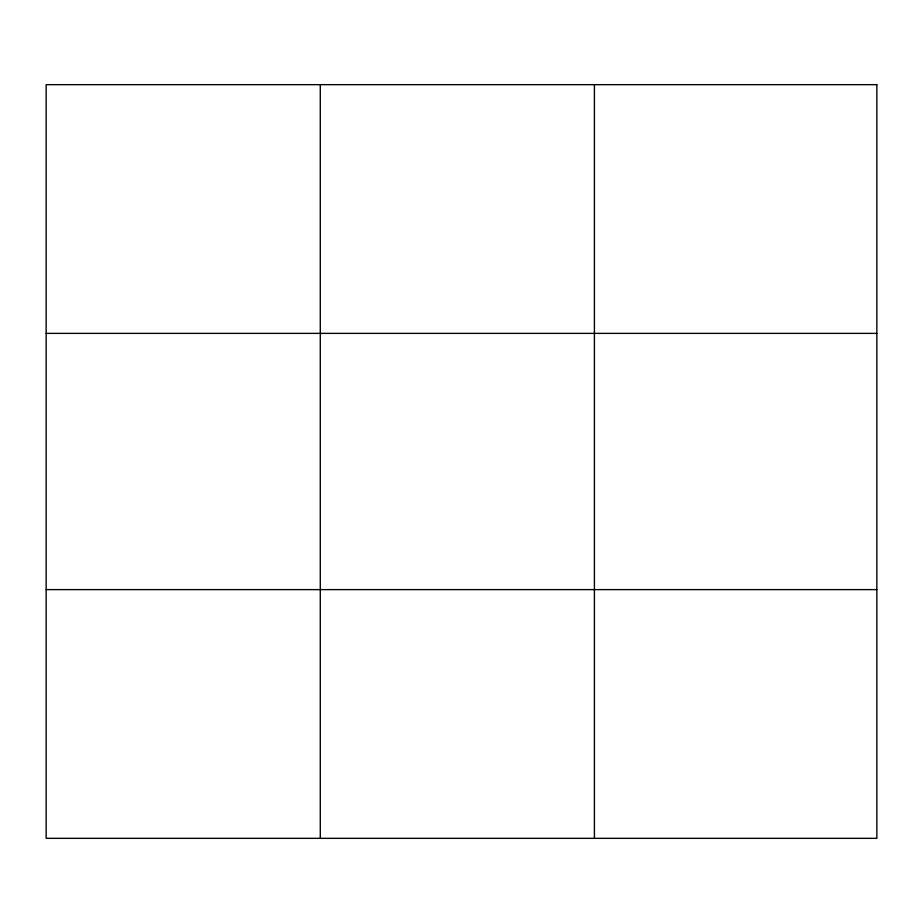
<?xml version="1.0" encoding="UTF-8"?>
<svg xmlns="http://www.w3.org/2000/svg" width="923" height="923" viewBox="0 0 923 923"><rect width="100%" height="100%" fill="white"/><g stroke="black" fill="none" stroke-linecap="round" stroke-linejoin="round"><path stroke-width="1.38" d="M320.281 838.338L320.281 84.662M594.412 838.338L594.412 84.662M46.15 333.376L876.85 333.376M46.15 589.624L876.85 589.624M876.85 84.662L876.85 838.338L46.15 838.338L46.15 84.662L876.85 84.662"/></g></svg>
